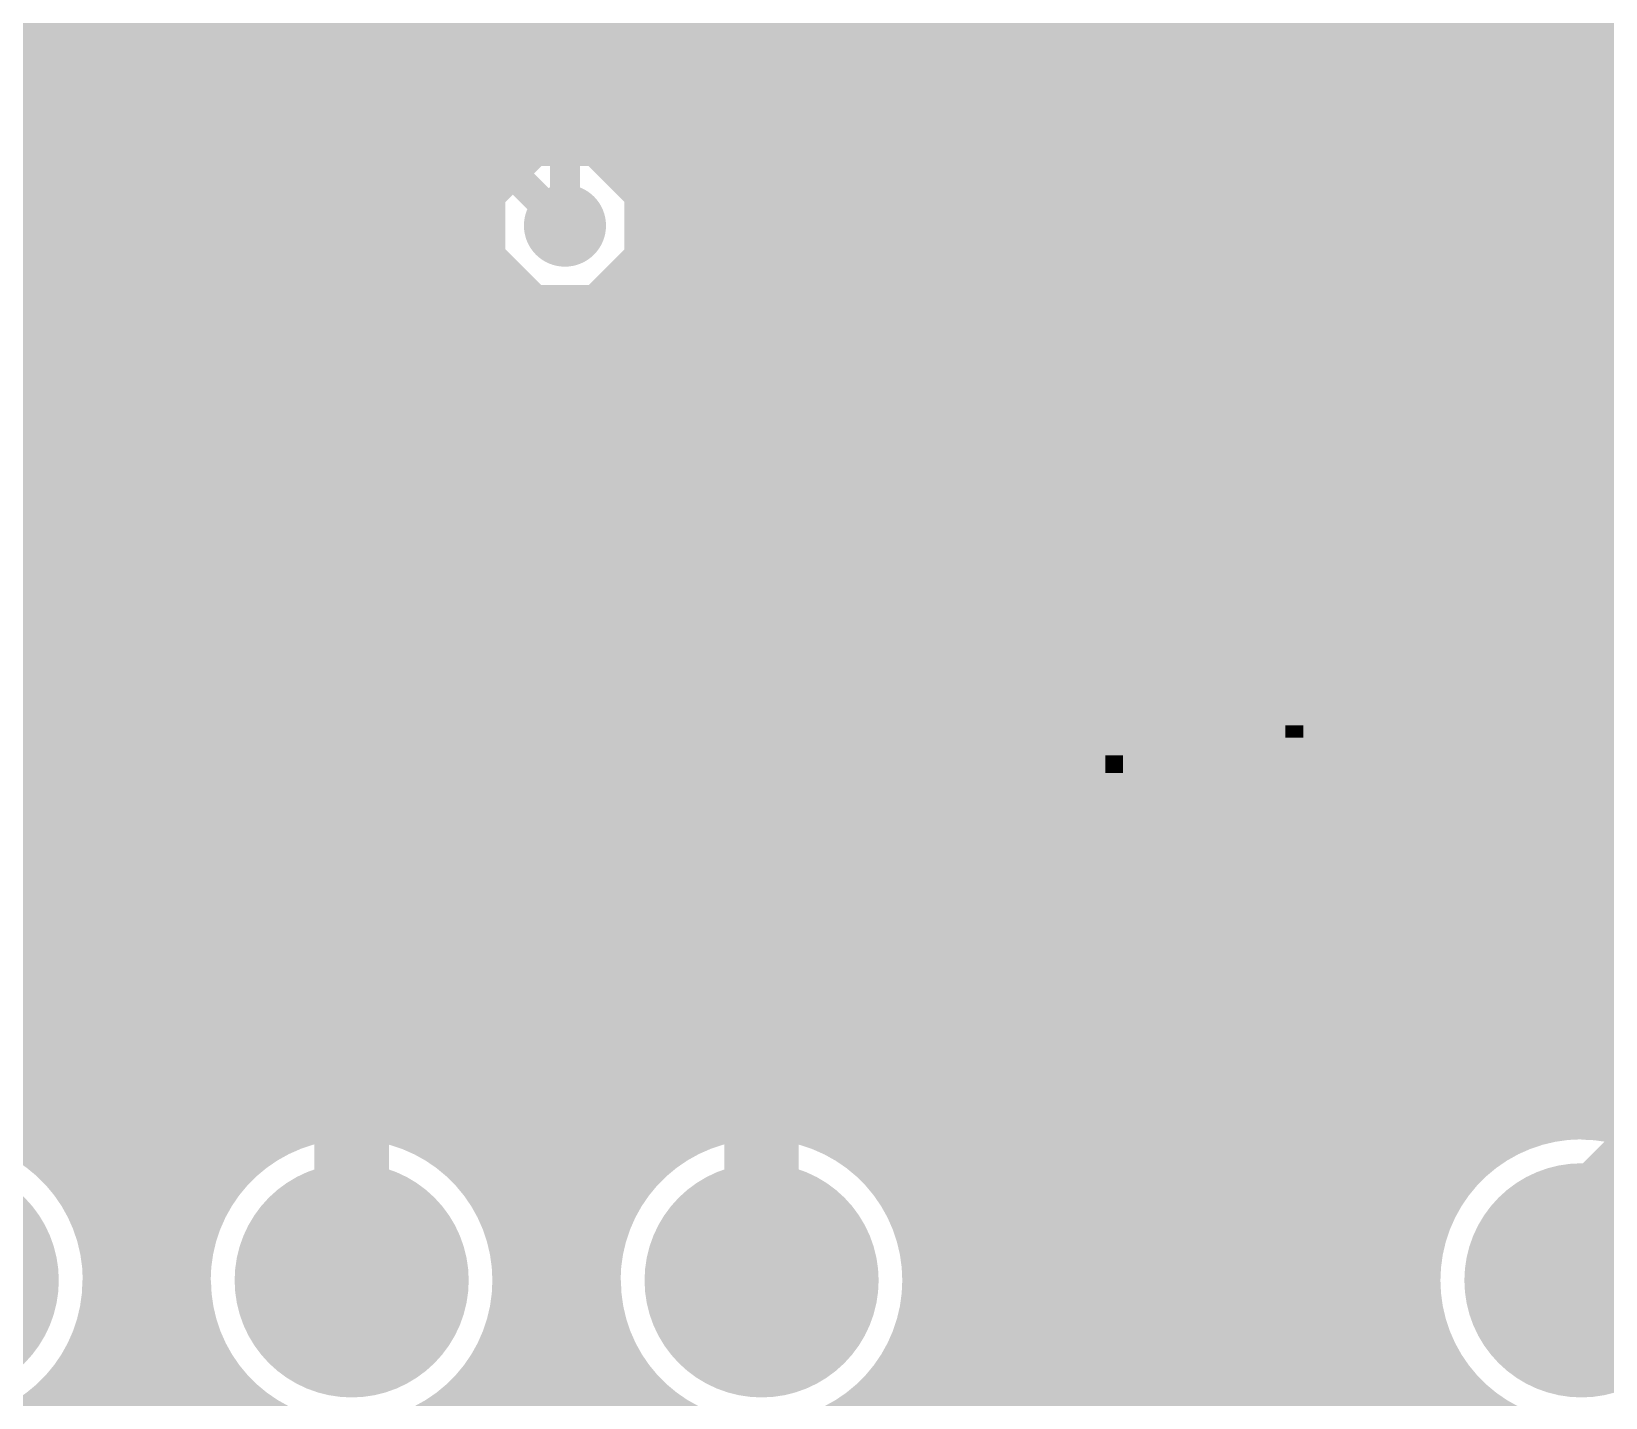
# Model space of a CAD drawing. Extents: x -5 to 208, y -5 to 206.
# Drawn here: x 116.48 to 129.92, y 128.3 to 139.96 of the extents above; entities that cross this region are included whole.
import ezdxf

# ---------------------------------------------------------------- set-up
doc = ezdxf.new("R2010")
doc.units = 0
doc.header["$MEASUREMENT"] = 0
doc.layers.get('0').update_dxf_attribs({"linetype": 'CONTINUOUS'})
for name, color, linetype in [('22-301-0_BOT', 7, 'CONTINUOUS'), ('22-301-0_DRD', 7, 'CONTINUOUS'), ('22-301-0_IN1', 1, 'CONTINUOUS'), ('22-301-0_IN2', 4, 'CONTINUOUS'), ('22-301-0_SMB', 3, 'CONTINUOUS'), ('22-301-0_SMT', 5, 'CONTINUOUS'), ('22-301-0_SST', 10, 'CONTINUOUS'), ('22-301-0_TOP', 14, 'CONTINUOUS'), ('THRUHOLE_TAP', 11, 'CONTINUOUS')]:
    doc.layers.add(name, color=color, linetype=linetype)

# ---------------------------------------------------------------- blocks, each defined once
blk = doc.blocks.new('ROUND_28')
at = {"const_width": 0.99949}
blk.add_lwpolyline([(-0.499744, 0, 1), (0.499744, 0, 1)], format="xyb", close=True, dxfattribs=at)
blk = doc.blocks.new('ROUND_66')
at = {"const_width": 0.35052}
blk.add_lwpolyline([(-0.17526, 0, 1), (0.17526, 0, 1)], format="xyb", close=True, dxfattribs=at)
blk = doc.blocks.new('ROUND_69')
at = {"const_width": 0.35052}
blk.add_lwpolyline([(-0.17526, 0, 1), (0.17526, 0, 1)], format="xyb", close=True, dxfattribs=at)
blk = doc.blocks.new('RECTANGLE_19')
blk.add_solid([(1.3716, 1.0795), (1.3716, -1.0795), (-1.3716, 1.0795), (-1.3716, -1.0795)])
blk = doc.blocks.new('ROUND_74')
at = {"const_width": 0.10033}
blk.add_lwpolyline([(-0.050164, 0, 1), (0.050164, 0, 1)], format="xyb", close=True, dxfattribs=at)
blk = doc.blocks.new('ROUND_80')
at = {"const_width": 0.54991}
blk.add_lwpolyline([(-0.274954, 0, 1), (0.274954, 0, 1)], format="xyb", close=True, dxfattribs=at)

msp = doc.modelspace()

# ---------------------------------------------------------------- linework, layer by layer
at = {"layer": '22-301-0_BOT'}
for points, const_width in [([(121.031, 138.303), (121.031, 157.099), (120.777, 157.353), (120.777, 166.243), (121.666, 167.132), (121.666, 168.529), (120.904, 169.291)], 0.254), ([(117.475, 136.271), (116.967, 135.763), (99.187, 135.763), (98.933, 136.017), (99.06, 136.144), (99.06, 136.271)], 1.27), ([(127.635, 136.271), (117.475, 136.271)], 1.27), ([(132.08, 136.271), (127.635, 136.271)], 1.27)]:
    msp.add_lwpolyline(points, dxfattribs=dict(at, const_width=const_width))
at = {"layer": '22-301-0_DRD', "const_width": 0.254}
for points in [[(120.777, 138.938), (120.396, 138.557)], [(121.285, 138.938), (120.777, 138.938)], [(121.666, 138.557), (121.285, 138.938)], [(120.396, 138.557), (120.396, 138.049)], [(121.666, 138.049), (121.666, 138.557)], [(120.396, 138.049), (120.777, 137.668)], [(121.285, 137.668), (121.666, 138.049)], [(120.777, 137.668), (121.285, 137.668)], [(117.221, 136.906), (116.84, 136.525)], [(117.221, 136.906), (116.84, 136.525)], [(117.729, 136.906), (117.221, 136.906)], [(117.729, 136.906), (117.221, 136.906)], [(118.11, 136.525), (117.729, 136.906)], [(118.11, 136.525), (117.729, 136.906)], [(127.381, 136.906), (127, 136.525)], [(127.381, 136.906), (127, 136.525)], [(127.889, 136.906), (127.381, 136.906)], [(127.889, 136.906), (127.381, 136.906)], [(128.27, 136.525), (127.889, 136.906)], [(128.27, 136.525), (127.889, 136.906)], [(116.84, 136.525), (116.84, 136.017)], [(116.84, 136.525), (116.84, 136.017)], [(118.11, 136.017), (118.11, 136.525)], [(118.11, 136.017), (118.11, 136.525)], [(127, 136.525), (127, 136.017)], [(127, 136.525), (127, 136.017)], [(128.27, 136.017), (128.27, 136.525)], [(128.27, 136.017), (128.27, 136.525)], [(116.84, 136.017), (117.221, 135.636)], [(116.84, 136.017), (117.221, 135.636)], [(117.729, 135.636), (118.11, 136.017)], [(117.729, 135.636), (118.11, 136.017)], [(127, 136.017), (127.381, 135.636)], [(127, 136.017), (127.381, 135.636)], [(127.889, 135.636), (128.27, 136.017)], [(127.889, 135.636), (128.27, 136.017)], [(117.221, 135.636), (117.729, 135.636)], [(117.221, 135.636), (117.729, 135.636)], [(127.381, 135.636), (127.889, 135.636)], [(127.381, 135.636), (127.889, 135.636)], [(118.57482, 129.9337), (118.57482, 128.6637)], [(119.84482, 129.9337), (118.57482, 129.9337)], [(119.84482, 129.9337), (118.57482, 128.6637)], [(119.84482, 128.6637), (118.57482, 129.9337)], [(119.84482, 128.6637), (119.84482, 129.9337)], [(122.07494, 129.9337), (122.07494, 128.6637)], [(123.34494, 129.9337), (122.07494, 129.9337)], [(123.34494, 129.9337), (122.07494, 128.6637)], [(123.34494, 128.6637), (122.07494, 129.9337)], [(123.34494, 128.6637), (123.34494, 129.9337)], [(125.57506, 129.9337), (125.57506, 128.6637)], [(126.84506, 129.9337), (125.57506, 129.9337)], [(126.84506, 129.9337), (125.57506, 128.6637)], [(126.84506, 128.6637), (125.57506, 129.9337)], [(126.84506, 128.6637), (126.84506, 129.9337)], [(129.07518, 129.9337), (129.07518, 128.6637)], [(130.34518, 129.9337), (129.07518, 129.9337)], [(130.34518, 129.9337), (129.07518, 128.6637)], [(130.34518, 128.6637), (129.07518, 129.9337)], [(118.57482, 128.6637), (119.84482, 128.6637)], [(122.07494, 128.6637), (123.34494, 128.6637)], [(125.57506, 128.6637), (126.84506, 128.6637)], [(129.07518, 128.6637), (130.34518, 128.6637)]]:
    msp.add_lwpolyline(points, dxfattribs=at)
at = {"layer": '22-301-0_IN1', "const_width": 0.254}
for points in [[(122.3772, 166.37), (122.3772, 130.58648)], [(122.6058, 166.37), (122.6058, 130.62458)], [(122.8344, 166.37), (122.8344, 130.62204)], [(123.063, 166.37), (123.063, 130.5814)], [(123.2916, 166.37), (123.2916, 130.49504)], [(123.5202, 166.37), (123.5202, 130.3528)], [(123.7488, 166.37), (123.7488, 130.12928)], [(123.9774, 166.37), (123.9774, 129.70002)], [(124.206, 166.37), (124.206, 121.412)], [(124.4346, 166.37), (124.4346, 121.412)], [(124.6632, 166.37), (124.6632, 121.412)], [(124.8918, 166.37), (124.8918, 124.87656)], [(125.1204, 166.37), (125.1204, 125.4633)], [(125.349, 166.37), (125.349, 125.71222)], [(125.5776, 166.37), (125.5776, 125.8697)], [(125.8062, 166.37), (125.8062, 125.96622)], [(126.0348, 166.37), (126.0348, 126.01702)], [(126.2634, 166.37), (126.2634, 126.02718)], [(126.492, 166.37), (126.492, 125.99924)], [(126.7206, 166.37), (126.7206, 125.92812)], [(126.9492, 166.37), (126.9492, 125.80366)], [(127.1778, 166.37), (127.1778, 136.77392)], [(127.4064, 166.37), (127.4064, 136.91108)], [(127.635, 166.37), (127.635, 136.95172)], [(127.8636, 166.37), (127.8636, 136.91108)], [(128.0922, 166.37), (128.0922, 136.77392)], [(128.3208, 166.37), (128.3208, 121.412)], [(128.5494, 166.37), (128.5494, 129.94894)], [(128.778, 166.37), (128.778, 130.24866)], [(129.0066, 166.37), (129.0066, 130.42646)], [(129.2352, 166.37), (129.2352, 130.54076)], [(129.4638, 166.37), (129.4638, 130.60426)], [(129.6924, 166.37), (129.6924, 130.62712)], [(129.921, 166.37), (129.921, 130.61188)], [(122.1486, 159.84474), (122.1486, 130.5052)], [(121.0056, 159.72536), (121.0056, 138.98118)], [(121.92, 159.58312), (121.92, 130.36804)], [(121.2342, 159.53994), (121.2342, 138.9507)], [(121.4628, 159.47136), (121.4628, 138.82878)], [(121.6914, 159.48406), (121.6914, 138.46302)], [(117.8052, 149.20722), (117.8052, 136.86536)], [(118.0338, 149.08276), (118.0338, 136.65708)], [(118.2624, 149.05228), (118.2624, 130.23088)], [(117.5766, 148.66874), (117.5766, 136.94156)], [(116.4336, 148.54936), (116.4336, 130.41376)], [(117.348, 148.40712), (117.348, 136.93902)], [(116.6622, 148.36394), (116.6622, 130.22834)], [(116.8908, 148.29536), (116.8908, 136.61898)], [(117.1194, 148.30806), (117.1194, 136.85012)], [(120.777, 146.99488), (120.777, 138.93292)], [(120.5484, 146.82724), (120.5484, 138.78052)], [(120.3198, 145.28038), (120.3198, 130.03022)], [(120.0912, 145.07464), (120.0912, 130.29438)], [(119.8626, 144.9959), (119.8626, 130.45694)], [(119.634, 144.66316), (119.634, 130.55854)], [(118.491, 144.45488), (118.491, 130.4163)], [(119.4054, 144.3609), (119.4054, 130.61442)], [(118.7196, 144.28724), (118.7196, 130.53568)], [(118.9482, 144.22882), (118.9482, 130.60172)], [(119.1768, 144.24914), (119.1768, 130.62712)], [(202.25512, 139.9286), (80.645, 139.9286)], [(204.47, 139.7), (80.645, 139.7)], [(204.47, 139.4714), (96.29902, 139.4714)], [(204.47, 139.2428), (96.66478, 139.2428)], [(204.47, 139.0142), (96.7867, 139.0142)], [(120.55094, 138.7856), (96.81718, 138.7856)], [(204.47, 138.7856), (121.50852, 138.7856)], [(120.40108, 138.557), (96.76892, 138.557)], [(164.44722, 138.557), (121.66092, 138.557)], [(120.35028, 138.3284), (111.41964, 138.3284)], [(164.21608, 138.3284), (121.70918, 138.3284)], [(120.38076, 138.0998), (111.60506, 138.0998)], [(164.12718, 138.0998), (121.6787, 138.0998)], [(121.6914, 138.14044), (121.6914, 130.15214)], [(120.50522, 137.8712), (111.67364, 137.8712)], [(120.5484, 137.82294), (120.5484, 121.412)], [(121.4628, 137.77722), (121.4628, 129.75844)], [(164.1221, 137.8712), (121.55678, 137.8712)], [(120.86844, 137.6426), (111.66094, 137.6426)], [(120.777, 137.67308), (120.777, 121.412)], [(164.20084, 137.6426), (121.19102, 137.6426)], [(121.2342, 137.65276), (121.2342, 121.412)], [(121.0056, 137.62228), (121.0056, 121.412)], [(164.40658, 137.414), (111.56188, 137.414)], [(180.4289, 137.1854), (111.29772, 137.1854)], [(180.31714, 136.9568), (109.26064, 136.9568)], [(116.97208, 136.7282), (109.19206, 136.7282)], [(127.13208, 136.7282), (117.97792, 136.7282)], [(131.57708, 136.7282), (128.13792, 136.7282)], [(116.83492, 136.4996), (109.00664, 136.4996)], [(126.99492, 136.4996), (118.11508, 136.4996)], [(131.43992, 136.4996), (128.27508, 136.4996)], [(116.79428, 136.271), (99.74072, 136.271)], [(126.95428, 136.271), (118.15572, 136.271)], [(131.39928, 136.271), (128.31572, 136.271)], [(116.83492, 136.0424), (99.70008, 136.0424)], [(126.99492, 136.0424), (118.11508, 136.0424)], [(131.43992, 136.0424), (128.27508, 136.0424)], [(116.8908, 135.92302), (116.8908, 129.91084)], [(116.97208, 135.8138), (99.56292, 135.8138)], [(127.13208, 135.8138), (117.97792, 135.8138)], [(118.0338, 135.88238), (118.0338, 129.91846)], [(127.1778, 135.76808), (127.1778, 125.61062)], [(128.0922, 135.76808), (128.0922, 121.412)], [(131.57708, 135.8138), (128.13792, 135.8138)], [(117.1194, 135.69188), (117.1194, 121.412)], [(117.8052, 135.67664), (117.8052, 121.412)], [(127.4064, 135.63092), (127.4064, 125.27788)], [(127.8636, 135.63092), (127.8636, 121.412)], [(204.47, 135.5852), (90.67292, 135.5852)], [(117.348, 135.60298), (117.348, 121.412)], [(117.5766, 135.5979), (117.5766, 121.412)], [(127.635, 135.59028), (127.635, 121.412)], [(204.47, 135.3566), (90.81008, 135.3566)], [(204.47, 135.128), (90.85072, 135.128)], [(204.47, 134.8994), (90.81008, 134.8994)], [(204.47, 134.6708), (90.67292, 134.6708)], [(204.47, 134.4422), (80.645, 134.4422)], [(204.47, 134.2136), (80.645, 134.2136)], [(204.47, 133.985), (80.645, 133.985)], [(204.47, 133.7564), (80.645, 133.7564)], [(204.47, 133.5278), (80.645, 133.5278)], [(204.47, 133.2992), (80.645, 133.2992)], [(204.47, 133.0706), (80.645, 133.0706)], [(204.47, 132.842), (80.645, 132.842)], [(204.47, 132.6134), (80.645, 132.6134)], [(204.47, 132.3848), (80.645, 132.3848)], [(204.47, 132.1562), (80.645, 132.1562)], [(204.47, 131.9276), (80.645, 131.9276)], [(204.47, 131.699), (80.645, 131.699)], [(204.47, 131.4704), (80.645, 131.4704)], [(204.47, 131.2418), (80.645, 131.2418)], [(204.47, 131.0132), (80.645, 131.0132)], [(204.47, 130.7846), (80.645, 130.7846)], [(118.77548, 130.556), (116.14404, 130.556)], [(122.2756, 130.556), (119.64416, 130.556)], [(129.27584, 130.556), (123.14428, 130.556)], [(118.36654, 130.3274), (116.55298, 130.3274)], [(121.86666, 130.3274), (120.0531, 130.3274)], [(128.8669, 130.3274), (123.55322, 130.3274)], [(118.1481, 130.0988), (116.77142, 130.0988)], [(121.64822, 130.0988), (120.27154, 130.0988)], [(128.64592, 130.0988), (123.77166, 130.0988)], [(118.0084, 129.8702), (116.91112, 129.8702)], [(121.50852, 129.8702), (120.4087, 129.8702)], [(128.50876, 129.8702), (123.90882, 129.8702)], [(117.92458, 129.6416), (116.99494, 129.6416)], [(121.4247, 129.6416), (120.49506, 129.6416)], [(128.42494, 129.6416), (123.99518, 129.6416)], [(117.88394, 129.413), (117.03558, 129.413)], [(121.38406, 129.413), (120.53316, 129.413)], [(128.3843, 129.413), (124.03328, 129.413)], [(117.88394, 129.1844), (117.03558, 129.1844)], [(121.38406, 129.1844), (120.53316, 129.1844)], [(128.3843, 129.1844), (124.03328, 129.1844)], [(117.92458, 128.9558), (116.99494, 128.9558)], [(121.4247, 128.9558), (120.49252, 128.9558)], [(128.42494, 128.9558), (123.99264, 128.9558)], [(121.4628, 128.83896), (121.4628, 125.16104)], [(123.9774, 128.89738), (123.9774, 125.10008)], [(116.8908, 128.68656), (116.8908, 125.3109)], [(118.0084, 128.7272), (116.91112, 128.7272)], [(118.0338, 128.67894), (118.0338, 125.31852)], [(121.50852, 128.7272), (120.4087, 128.7272)], [(128.50876, 128.7272), (123.90882, 128.7272)], [(128.5494, 128.651), (128.5494, 125.349)], [(118.1481, 128.4986), (116.77142, 128.4986)], [(121.64822, 128.4986), (120.269, 128.4986)], [(120.3198, 128.56718), (120.3198, 125.43028)], [(128.64846, 128.4986), (123.76912, 128.4986)], [(116.6622, 128.3716), (116.6622, 125.6284)], [(118.2624, 128.36652), (118.2624, 125.63348)], [(121.6914, 128.44526), (121.6914, 125.55474)], [(123.7488, 128.47066), (123.7488, 125.52934)], [(118.36908, 128.27), (116.55044, 128.27)], [(121.8692, 128.27), (120.05056, 128.27)], [(120.0912, 128.30302), (120.0912, 125.69444)], [(121.92, 128.22936), (121.92, 125.7681)], [(123.5202, 128.2446), (123.5202, 125.75286)], [(128.8669, 128.27), (123.55068, 128.27)], [(128.778, 128.35128), (128.778, 125.64872)], [(116.4336, 128.18364), (116.4336, 125.81636)], [(118.491, 128.1811), (118.491, 125.8189)]]:
    msp.add_lwpolyline(points, dxfattribs=at)
for points in [[(121.031, 138.98372, 0.4142136), (120.35028, 138.303)], [(121.71172, 138.303, 0.4142136), (121.031, 138.98372)], [(120.35028, 138.303, 0.4142136), (121.031, 137.62228)], [(121.031, 137.62228, 0.4142136), (121.71172, 138.303)], [(117.475, 136.95172, 0.4142136), (116.79428, 136.271)], [(117.475, 136.95172, 0.4142136), (116.79428, 136.271)], [(118.15572, 136.271, 0.4142136), (117.475, 136.95172)], [(118.15572, 136.271, 0.4142136), (117.475, 136.95172)], [(127.635, 136.95172, 0.4142136), (126.95428, 136.271)], [(127.635, 136.95172, 0.4142136), (126.95428, 136.271)], [(128.31572, 136.271, 0.4142136), (127.635, 136.95172)], [(128.31572, 136.271, 0.4142136), (127.635, 136.95172)], [(116.79428, 136.271, 0.4142136), (117.475, 135.59028)], [(116.79428, 136.271, 0.4142136), (117.475, 135.59028)], [(117.475, 135.59028, 0.4142136), (118.15572, 136.271)], [(117.475, 135.59028, 0.4142136), (118.15572, 136.271)], [(126.95428, 136.271, 0.4142136), (127.635, 135.59028)], [(126.95428, 136.271, 0.4142136), (127.635, 135.59028)], [(127.635, 135.59028, 0.4142136), (128.31572, 136.271)], [(127.635, 135.59028, 0.4142136), (128.31572, 136.271)], [(117.04066, 129.2987, 0.4142136), (115.7097, 130.62966)], [(119.20982, 130.62966, 0.4142136), (117.87886, 129.2987)], [(120.53824, 129.2987, 0.4142136), (119.20982, 130.62712)], [(122.70994, 130.62966, 0.4142136), (121.37898, 129.2987)], [(124.03836, 129.2987, 0.4142136), (122.70994, 130.62712)], [(129.71018, 130.62966, 0.4142136), (128.37922, 129.2987)], [(131.0386, 129.2987, 0.4142136), (129.71018, 130.62712)], [(115.7097, 127.97028, 0.4142136), (117.03812, 129.2987)], [(117.8814, 129.2987, 0.4142136), (119.20982, 127.97028)], [(119.20982, 127.97028, 0.4142136), (120.53824, 129.2987)], [(121.38152, 129.2987, 0.4142136), (122.70994, 127.97028)], [(122.70994, 127.97028, 0.4142136), (124.03836, 129.2987)], [(128.37922, 129.2987, 0.4142136), (129.71018, 127.96774)], [(129.71018, 127.97028, 0.4142136), (131.0386, 129.2987)]]:
    msp.add_lwpolyline(points, format="xyb", dxfattribs=at)
at = {"layer": '22-301-0_IN2', "const_width": 0.254}
for points in [[(122.3772, 164.2618), (122.3772, 130.58648)], [(122.6058, 164.2618), (122.6058, 130.62458)], [(122.8344, 164.2618), (122.8344, 130.62204)], [(123.063, 164.2618), (123.063, 130.5814)], [(123.2916, 164.2618), (123.2916, 130.49504)], [(123.5202, 164.2618), (123.5202, 130.3528)], [(123.7488, 164.2618), (123.7488, 130.12928)], [(123.9774, 164.2618), (123.9774, 129.70002)], [(124.206, 164.2618), (124.206, 121.539)], [(124.4346, 164.2618), (124.4346, 121.539)], [(124.6632, 164.2618), (124.6632, 121.539)], [(124.8918, 164.2618), (124.8918, 124.87656)], [(125.1204, 164.2618), (125.1204, 125.4633)], [(125.349, 164.2618), (125.349, 125.71222)], [(125.5776, 164.2618), (125.5776, 125.8697)], [(125.8062, 164.2618), (125.8062, 125.96622)], [(126.0348, 164.2618), (126.0348, 126.01702)], [(126.2634, 164.2618), (126.2634, 126.02718)], [(126.492, 164.2618), (126.492, 125.99924)], [(126.7206, 164.2618), (126.7206, 125.92812)], [(126.9492, 164.2618), (126.9492, 125.80366)], [(127.1778, 164.2618), (127.1778, 136.77392)], [(127.4064, 164.2618), (127.4064, 136.91108)], [(127.635, 164.2618), (127.635, 136.95172)], [(127.8636, 164.2618), (127.8636, 136.91108)], [(128.0922, 164.2618), (128.0922, 136.77392)], [(128.3208, 164.2618), (128.3208, 121.539)], [(128.5494, 164.2618), (128.5494, 129.94894)], [(128.778, 164.2618), (128.778, 130.24866)], [(129.0066, 164.2618), (129.0066, 130.42646)], [(129.2352, 164.2618), (129.2352, 130.54076)], [(129.4638, 164.2618), (129.4638, 130.60426)], [(129.6924, 164.2618), (129.6924, 130.62712)], [(129.921, 164.2618), (129.921, 130.61188)], [(122.1486, 159.84474), (122.1486, 130.5052)], [(121.92, 159.58312), (121.92, 130.36804)], [(121.4628, 159.4231), (121.4628, 138.82878)], [(121.6914, 159.48406), (121.6914, 138.46302)], [(121.0056, 159.1818), (121.0056, 138.98118)], [(121.2342, 159.23006), (121.2342, 138.9507)], [(120.777, 146.99488), (120.777, 139.20216)], [(120.5484, 146.82724), (120.5484, 139.43076)], [(120.3198, 145.28038), (120.3198, 139.65936)], [(120.0912, 145.07464), (120.0912, 139.88796)], [(119.83466, 140.14704), (120.99798, 138.98118)], [(204.47, 139.9794), (119.99976, 139.9794)], [(66.421, 136.398), (69.596, 139.573), (71.12, 139.573), (71.374, 139.827), (72.39, 139.827), (72.644, 139.573), (93.218, 139.573), (93.472, 139.827), (119.507, 139.827), (121.031, 138.303)], [(204.47, 139.7508), (120.22836, 139.7508)], [(204.47, 139.5222), (120.45696, 139.5222)], [(119.3165, 139.3698), (96.52508, 139.3698)], [(119.3927, 139.2936), (96.61652, 139.2936)], [(116.4336, 139.3698), (116.4336, 130.41376)], [(116.6622, 139.3698), (116.6622, 130.22834)], [(116.8908, 139.3698), (116.8908, 136.61898)], [(117.1194, 139.3698), (117.1194, 136.85012)], [(117.348, 139.3698), (117.348, 136.93902)], [(117.5766, 139.3698), (117.5766, 136.94156)], [(117.8052, 139.3698), (117.8052, 136.86536)], [(118.0338, 139.3698), (118.0338, 136.65708)], [(118.2624, 139.3698), (118.2624, 130.23088)], [(118.491, 139.3698), (118.491, 130.4163)], [(118.7196, 139.3698), (118.7196, 130.53568)], [(118.9482, 139.3698), (118.9482, 130.60172)], [(119.1768, 139.3698), (119.1768, 130.62712)], [(119.3165, 139.3698), (120.35028, 138.33602)], [(119.4054, 139.2809), (119.4054, 130.61442)], [(204.47, 139.2936), (120.68556, 139.2936)], [(119.6213, 139.065), (96.76892, 139.065)], [(119.634, 139.0523), (119.634, 130.55854)], [(204.47, 139.065), (120.91416, 139.065)], [(121.031, 138.98372), (120.99789, 138.98291)], [(119.8499, 138.8364), (96.81718, 138.8364)], [(119.8626, 138.8237), (119.8626, 130.45694)], [(204.47, 138.8364), (121.45264, 138.8364)], [(120.0785, 138.6078), (96.7867, 138.6078)], [(120.0912, 138.5951), (120.0912, 130.29438)], [(164.55136, 138.6078), (121.63806, 138.6078)], [(120.3071, 138.3792), (111.34598, 138.3792)], [(120.3198, 138.3665), (120.3198, 130.03022)], [(120.35028, 138.33602), (120.34948, 138.303)], [(164.2491, 138.3792), (121.70664, 138.3792)], [(120.36806, 138.1506), (111.57712, 138.1506)], [(121.6914, 138.14044), (121.6914, 130.15214)], [(164.13734, 138.1506), (121.69394, 138.1506)], [(120.46712, 137.922), (111.66602, 137.922)], [(164.11702, 137.922), (121.59488, 137.922)], [(120.5484, 137.82294), (120.5484, 121.539)], [(121.4628, 137.77722), (121.4628, 129.75844)], [(120.72874, 137.6934), (111.66856, 137.6934)], [(120.777, 137.67308), (120.777, 121.539)], [(121.2342, 137.65276), (121.2342, 121.539)], [(164.17544, 137.6934), (121.33072, 137.6934)], [(121.0056, 137.62228), (121.0056, 121.539)], [(164.34308, 137.4648), (111.59236, 137.4648)], [(180.47208, 137.2362), (111.38408, 137.2362)], [(180.33492, 137.0076), (109.26318, 137.0076)], [(117.02288, 136.779), (109.21492, 136.779)], [(127.18288, 136.779), (117.92712, 136.779)], [(131.62788, 136.779), (128.08712, 136.779)], [(116.85524, 136.5504), (109.06252, 136.5504)], [(127.01524, 136.5504), (118.09476, 136.5504)], [(131.46024, 136.5504), (128.25476, 136.5504)], [(116.79682, 136.3218), (99.73818, 136.3218)], [(126.95682, 136.3218), (118.15318, 136.3218)], [(131.40182, 136.3218), (128.31318, 136.3218)], [(116.81714, 136.0932), (99.71532, 136.0932)], [(126.97714, 136.0932), (118.13032, 136.0932)], [(131.42214, 136.0932), (128.29032, 136.0932)], [(116.8908, 135.92302), (116.8908, 129.91084)], [(116.9289, 135.8646), (99.60356, 135.8646)], [(127.0889, 135.8646), (118.01856, 135.8646)], [(118.0338, 135.88238), (118.0338, 129.91846)], [(127.1778, 135.76808), (127.1778, 125.61062)], [(128.0922, 135.76808), (128.0922, 121.539)], [(131.5339, 135.8646), (128.17856, 135.8646)], [(117.23116, 135.636), (99.3013, 135.636)], [(117.1194, 135.69188), (117.1194, 121.539)], [(127.39116, 135.636), (117.7163, 135.636)], [(117.8052, 135.67664), (117.8052, 121.539)], [(127.4064, 135.63092), (127.4064, 125.27788)], [(127.8636, 135.63092), (127.8636, 121.539)], [(131.83616, 135.636), (127.8763, 135.636)], [(117.348, 135.60298), (117.348, 121.539)], [(117.5766, 135.5979), (117.5766, 121.539)], [(127.635, 135.59028), (127.635, 121.539)], [(204.47, 135.4074), (90.78976, 135.4074)], [(204.47, 135.1788), (90.84818, 135.1788)], [(204.47, 134.9502), (90.82532, 134.9502)], [(204.47, 134.7216), (90.71356, 134.7216)], [(204.47, 134.493), (90.4113, 134.493)], [(204.47, 134.2644), (80.8482, 134.2644)], [(204.47, 134.0358), (80.8482, 134.0358)], [(204.47, 133.8072), (80.8482, 133.8072)], [(204.47, 133.5786), (80.8482, 133.5786)], [(204.47, 133.35), (80.8482, 133.35)], [(204.47, 133.1214), (80.8482, 133.1214)], [(204.47, 132.8928), (80.8482, 132.8928)], [(204.47, 132.6642), (80.8482, 132.6642)], [(204.47, 132.4356), (80.8482, 132.4356)], [(204.47, 132.207), (80.8482, 132.207)], [(204.47, 131.9784), (80.8482, 131.9784)], [(204.47, 131.7498), (80.8482, 131.7498)], [(204.47, 131.5212), (80.8482, 131.5212)], [(204.47, 131.2926), (80.8482, 131.2926)], [(204.47, 131.064), (80.8482, 131.064)], [(204.47, 130.8354), (80.8482, 130.8354)], [(118.96852, 130.6068), (115.951, 130.6068)], [(122.46864, 130.6068), (119.45112, 130.6068)], [(129.46888, 130.6068), (122.95124, 130.6068)], [(132.969, 130.6068), (129.94894, 130.6068)], [(118.43258, 130.3782), (116.48694, 130.3782)], [(121.9327, 130.3782), (119.98706, 130.3782)], [(128.93294, 130.3782), (123.48718, 130.3782)], [(118.1862, 130.1496), (116.73332, 130.1496)], [(121.68632, 130.1496), (120.2309, 130.1496)], [(128.68656, 130.1496), (123.73102, 130.1496)], [(118.0338, 129.921), (116.88572, 129.921)], [(121.53392, 129.921), (120.3833, 129.921)], [(128.53416, 129.921), (123.88342, 129.921)], [(117.93982, 129.6924), (116.9797, 129.6924)], [(121.43994, 129.6924), (120.47982, 129.6924)], [(128.44018, 129.6924), (123.97994, 129.6924)], [(117.89156, 129.4638), (117.02796, 129.4638)], [(121.39168, 129.4638), (120.52808, 129.4638)], [(128.38938, 129.4638), (124.0282, 129.4638)], [(117.8814, 129.2352), (117.03812, 129.2352)], [(121.38152, 129.2352), (120.53824, 129.2352)], [(128.38176, 129.2352), (124.03836, 129.2352)], [(117.91188, 129.0066), (117.00764, 129.0066)], [(121.412, 129.0066), (120.50522, 129.0066)], [(128.41224, 129.0066), (124.00534, 129.0066)], [(117.98554, 128.778), (116.93398, 128.778)], [(121.48566, 128.778), (120.43156, 128.778)], [(121.4628, 128.83896), (121.4628, 125.16104)], [(128.4859, 128.778), (123.93168, 128.778)], [(123.9774, 128.89738), (123.9774, 125.10008)], [(116.8908, 128.68656), (116.8908, 125.3109)], [(118.0338, 128.67894), (118.0338, 125.31852)], [(128.5494, 128.651), (128.5494, 125.349)], [(118.11254, 128.5494), (116.80698, 128.5494)], [(121.61266, 128.5494), (120.3071, 128.5494)], [(120.3198, 128.56718), (120.3198, 125.43028)], [(128.61036, 128.5494), (123.80722, 128.5494)], [(116.6622, 128.3716), (116.6622, 125.6284)], [(118.2624, 128.36652), (118.2624, 125.63348)], [(121.6914, 128.44526), (121.6914, 125.55474)], [(123.7488, 128.47066), (123.7488, 125.52934)], [(118.31066, 128.3208), (116.60886, 128.3208)], [(120.0912, 128.30302), (120.0912, 125.69444)], [(121.81078, 128.3208), (120.10898, 128.3208)], [(121.92, 128.22936), (121.92, 125.7681)], [(123.5202, 128.2446), (123.5202, 125.75286)], [(128.80848, 128.3208), (123.6091, 128.3208)], [(128.778, 128.35128), (128.778, 125.64872)], [(116.4336, 128.18364), (116.4336, 125.81636)], [(118.491, 128.1811), (118.491, 125.8189)]]:
    msp.add_lwpolyline(points, dxfattribs=at)
for points in [[(121.71172, 138.303, 0.4142136), (121.031, 138.98372)], [(120.35028, 138.303, 0.4142136), (121.031, 137.62228)], [(121.031, 137.62228, 0.4142136), (121.71172, 138.303)], [(117.475, 136.95172, 0.4142136), (116.79428, 136.271)], [(117.475, 136.95172, 0.4142136), (116.79428, 136.271)], [(118.15572, 136.271, 0.4142136), (117.475, 136.95172)], [(118.15572, 136.271, 0.4142136), (117.475, 136.95172)], [(127.635, 136.95172, 0.4142136), (126.95428, 136.271)], [(127.635, 136.95172, 0.4142136), (126.95428, 136.271)], [(128.31572, 136.271, 0.4142136), (127.635, 136.95172)], [(128.31572, 136.271, 0.4142136), (127.635, 136.95172)], [(116.79428, 136.271, 0.4142136), (117.475, 135.59028)], [(116.79428, 136.271, 0.4142136), (117.475, 135.59028)], [(117.475, 135.59028, 0.4142136), (118.15572, 136.271)], [(117.475, 135.59028, 0.4142136), (118.15572, 136.271)], [(126.95428, 136.271, 0.4142136), (127.635, 135.59028)], [(126.95428, 136.271, 0.4142136), (127.635, 135.59028)], [(127.635, 135.59028, 0.4142136), (128.31572, 136.271)], [(127.635, 135.59028, 0.4142136), (128.31572, 136.271)], [(117.04066, 129.2987, 0.4142136), (115.7097, 130.62966)], [(119.20982, 130.62966, 0.4142136), (117.87886, 129.2987)], [(120.53824, 129.2987, 0.4142136), (119.20982, 130.62712)], [(122.70994, 130.62966, 0.4142136), (121.37898, 129.2987)], [(124.03836, 129.2987, 0.4142136), (122.70994, 130.62712)], [(129.71018, 130.62966, 0.4142136), (128.37922, 129.2987)], [(131.0386, 129.2987, 0.4142136), (129.71018, 130.62712)], [(115.7097, 127.97028, 0.4142136), (117.03812, 129.2987)], [(117.8814, 129.2987, 0.4142136), (119.20982, 127.97028)], [(119.20982, 127.97028, 0.4142136), (120.53824, 129.2987)], [(121.38152, 129.2987, 0.4142136), (122.70994, 127.97028)], [(122.70994, 127.97028, 0.4142136), (124.03836, 129.2987)], [(128.37922, 129.2987, 0.4142136), (129.71018, 127.96774)], [(129.71018, 127.97028, 0.4142136), (131.0386, 129.2987)]]:
    msp.add_lwpolyline(points, format="xyb", dxfattribs=at)
at = {"layer": '22-301-0_SST', "const_width": 0.1524}
for points in [[(115.47856, 143.16456), (115.47602, 138.811), (115.47602, 137.1727), (119.47398, 137.1727), (119.4816, 144.2974), (119.0244, 144.7546), (115.824, 144.7546), (115.4684, 144.3228), (115.47856, 143.16456)], [(125.63856, 143.16456), (125.63602, 138.811), (125.63602, 137.1727), (129.63398, 137.1727), (129.6416, 144.2974), (129.1844, 144.7546), (125.984, 144.7546), (125.6284, 144.3228), (125.63856, 143.16456)], [(125.09246, 139.58062), (124.75464, 139.58062), (124.07646, 139.81684), (124.75464, 140.0556), (125.09246, 140.0556)], [(124.92228, 138.74242), (125.09246, 138.80084), (125.09246, 139.15644), (124.92228, 139.2174), (124.75464, 139.2174), (124.58446, 139.15644), (124.58446, 138.80084), (124.41428, 138.74242), (124.24664, 138.74242), (124.07646, 138.80084), (124.07646, 139.15644), (124.24664, 139.2174)], [(124.41428, 137.90422), (124.41428, 138.3792), (125.09246, 138.14044), (125.09246, 138.0236), (124.07646, 138.0236)], [(124.58446, 137.48004), (124.58446, 137.12444), (124.41428, 137.06602), (124.24664, 137.06602), (124.07646, 137.12444), (124.07646, 137.48004), (124.24664, 137.541), (124.41428, 137.541), (125.09246, 137.30224)], [(117.72646, 136.35482), (117.72646, 136.8298)], [(116.71046, 136.59104), (117.72646, 136.59104)], [(117.72646, 135.51662), (117.38864, 135.51662), (116.71046, 135.75284), (117.38864, 135.9916), (117.72646, 135.9916)], [(117.55628, 134.67842), (117.72646, 134.73684), (117.72646, 135.09244), (117.55628, 135.1534), (117.38864, 135.1534), (117.21846, 135.09244), (117.21846, 134.73684), (117.04828, 134.67842), (116.88064, 134.67842), (116.71046, 134.73684), (116.71046, 135.09244), (116.88064, 135.1534)], [(127.60452, 134.9883), (121.31548, 134.9883)], [(121.33834, 134.9883), (127.62738, 134.9883)], [(116.88064, 134.3152), (116.71046, 134.19582), (116.71046, 133.9596), (116.88064, 133.84022), (117.04828, 133.84022), (117.38864, 134.07644), (117.72646, 133.84022), (117.72646, 134.3152)], [(124.62002, 130.88874), (124.29998, 130.88874), (121.66092, 130.88874), (121.51106, 130.88874), (121.51106, 131.8006), (121.51106, 131.93014), (121.51106, 132.21716), (121.51106, 133.88594), (121.51614, 133.92912), (120.5611, 133.92912), (120.5611, 134.23646)], [(120.58396, 131.93014), (120.58396, 132.21716), (120.58396, 133.92912), (120.58396, 134.23646)], [(128.3589, 131.93014), (128.3589, 132.21716), (128.3589, 133.92912), (128.3589, 134.23646)], [(120.5611, 131.93014), (120.5611, 132.21716), (120.5611, 133.92912)], [(121.66092, 134.0358), (121.51614, 133.92912)], [(127.40894, 130.88874), (127.8001, 130.88874), (127.8001, 127.70866), (124.62002, 127.70866), (124.62002, 130.88874), (127.25908, 130.88874), (127.40894, 130.88874), (127.40894, 131.8006), (127.40894, 131.93014), (127.40894, 132.21716), (127.40894, 133.88594), (127.40386, 133.92912), (127.25908, 134.0358), (121.66092, 134.0358), (121.66092, 133.93166)], [(123.20016, 133.6294), (123.20016, 133.7818), (123.20016, 133.93166), (123.20016, 134.01548), (125.71984, 134.01548), (125.71984, 133.93166), (125.71984, 133.7818)], [(127.25908, 134.0358), (127.25908, 133.93166)], [(128.3589, 133.92912), (127.40386, 133.92912)], [(125.71984, 133.7818), (125.71984, 133.6294)], [(117.21846, 133.06044), (117.21846, 133.41604), (117.38864, 133.477), (117.55628, 133.477), (117.72646, 133.41604), (117.72646, 133.06044), (117.55628, 133.00202), (117.38864, 133.00202), (116.71046, 133.23824)], [(125.56998, 133.47954), (123.35002, 133.47954)], [(121.51106, 131.93014), (120.5611, 131.93014), (120.5611, 131.8006), (120.5611, 131.72948), (112.70996, 131.72948), (111.7092, 131.72948), (110.109, 131.72948)], [(138.80846, 131.72948), (128.3589, 131.72948), (128.3589, 131.8006), (128.3589, 131.93014), (127.40894, 131.93014)], [(114.11966, 130.88874), (114.11966, 127.70866), (117.29974, 127.70866), (117.29974, 130.88874), (114.11966, 130.88874)], [(117.61978, 130.88874), (117.61978, 127.70866), (120.79986, 127.70866), (120.79986, 130.88874), (117.61978, 130.88874)], [(121.51106, 130.88874), (121.1199, 130.88874), (121.1199, 127.70866), (124.29998, 127.70866), (124.29998, 130.88874)], [(128.12014, 130.88874), (128.12014, 127.70866), (131.30022, 127.70866), (131.30022, 130.88874), (128.12014, 130.88874)], [(119.32666, 129.41808), (119.09298, 129.41808), (118.89232, 129.6162), (118.89232, 128.9812), (119.52732, 128.9812), (119.32666, 129.18186), (119.32666, 129.41808), (119.52732, 129.6162), (119.52732, 128.9812)], [(122.82678, 129.41808), (122.5931, 129.41808), (122.39244, 129.6162), (122.39244, 128.9812), (123.02744, 128.9812), (122.82678, 129.18186), (122.82678, 129.41808), (123.02744, 129.6162), (123.02744, 128.9812)], [(126.3269, 129.41808), (126.09068, 129.41808), (125.89256, 129.6162), (125.89256, 128.9812), (126.52756, 128.9812), (126.3269, 129.18186), (126.3269, 129.41808), (126.52756, 129.6162), (126.52756, 128.9812)], [(119.52732, 129.6162), (118.89232, 129.6162)], [(123.02744, 129.6162), (122.39244, 129.6162)], [(126.52756, 129.6162), (125.89256, 129.6162)], [(129.82702, 129.18186), (130.02768, 128.9812), (129.39268, 128.9812), (129.5908, 129.18186), (129.82702, 129.18186), (129.82702, 129.41808), (130.02768, 129.6162), (129.39268, 129.6162), (129.5908, 129.41808), (129.82702, 129.41808)], [(129.39268, 129.6162), (129.39268, 128.9812)], [(119.32666, 129.18186), (119.09298, 129.18186), (119.09298, 129.41808)], [(122.82678, 129.18186), (122.5931, 129.18186), (122.5931, 129.41808)], [(126.3269, 129.18186), (126.09068, 129.18186), (126.09068, 129.41808)], [(129.5908, 129.18186), (129.5908, 129.41808)], [(118.89232, 128.9812), (119.09298, 129.18186)], [(122.39244, 128.9812), (122.5931, 129.18186)], [(125.89256, 128.9812), (126.09068, 129.18186)]]:
    msp.add_lwpolyline(points, dxfattribs=at)
for points in [[(121.33834, 134.9883, 0.4142136), (120.5865, 134.23646)], [(128.3589, 134.23646, 0.4142136), (127.60452, 134.99084)], [(121.66092, 133.93166, 0.4142136), (121.51106, 133.7818)], [(127.40894, 133.7818, 0.4142136), (127.25908, 133.93166)], [(123.20016, 133.6294, 0.4142136), (123.35002, 133.47954)], [(125.56998, 133.47954, 0.4142136), (125.71984, 133.6294)]]:
    msp.add_lwpolyline(points, format="xyb", dxfattribs=at)
at = {"layer": '22-301-0_TOP'}
for points, const_width in [([(127.635, 143.1798), (127.4318, 143.383), (124.587, 143.383), (124.46, 143.256), (124.46, 126.44882), (122.70994, 124.7013)], 0.635), ([(122.70994, 129.2987), (122.70994, 138.02106), (117.5512, 143.1798), (117.475, 143.1798)], 0.635), ([(132.08, 143.1798), (132.0038, 143.1798), (129.794, 140.97), (129.794, 133.604), (128.016, 131.826), (128.016, 126.50724), (126.21006, 124.7013)], 0.635), ([(129.71018, 129.2987), (129.9337, 129.2987), (129.667, 129.56794), (129.667, 129.794), (134.366, 134.493), (134.366, 141.224), (136.3218, 143.1798), (136.525, 143.1798)], 0.635), ([(104.4702, 139.065), (104.4702, 136.1948), (105.537, 135.128), (113.411, 135.128), (117.475, 131.064), (117.475, 126.43612), (119.20982, 124.7013)], 0.635), ([(108.8898, 139.065), (108.8898, 138.1252), (110.744, 136.271), (115.189, 136.271), (119.20982, 132.25018), (119.20982, 129.2987)], 0.635), ([(117.475, 138.7602), (113.03, 138.7602)], 1.27), ([(117.475, 138.7602), (117.475, 136.271)], 1.27), ([(117.475, 136.271), (117.475, 138.7602)], 1.27), ([(127.635, 138.7602), (127.635, 136.271)], 1.27), ([(127.635, 136.271), (127.635, 138.7602)], 1.27)]:
    msp.add_lwpolyline(points, dxfattribs=dict(at, const_width=const_width))

# ---------------------------------------------------------------- block references
at = {"layer": '22-301-0_BOT'}
for name, p in [('ROUND_66', (121.031, 138.303)), ('ROUND_66', (117.475, 136.271)), ('ROUND_66', (127.635, 136.271)), ('ROUND_28', (115.7097, 129.2987)), ('ROUND_28', (119.20982, 129.2987)), ('ROUND_28', (122.70994, 129.2987)), ('ROUND_28', (126.21006, 129.2987)), ('ROUND_28', (129.71018, 129.2987))]:
    msp.add_blockref(name, p, dxfattribs=at)
at = {"layer": '22-301-0_IN1'}
for name, p in [('ROUND_66', (121.031, 138.303)), ('ROUND_66', (117.475, 136.271)), ('ROUND_66', (127.635, 136.271)), ('ROUND_28', (115.7097, 129.2987)), ('ROUND_28', (119.20982, 129.2987)), ('ROUND_28', (122.70994, 129.2987)), ('ROUND_28', (126.21006, 129.2987)), ('ROUND_28', (129.71018, 129.2987))]:
    msp.add_blockref(name, p, dxfattribs=at)
at = {"layer": '22-301-0_IN2'}
for name, p in [('ROUND_66', (121.031, 138.303)), ('ROUND_69', (117.475, 136.271)), ('ROUND_69', (127.635, 136.271)), ('ROUND_28', (115.7097, 129.2987)), ('ROUND_28', (119.20982, 129.2987)), ('ROUND_28', (122.70994, 129.2987)), ('ROUND_28', (126.21006, 129.2987)), ('ROUND_28', (129.71018, 129.2987))]:
    msp.add_blockref(name, p, dxfattribs=at)
at = {"layer": '22-301-0_SMB'}
for p in [(115.7097, 129.2987), (119.20982, 129.2987), (122.70994, 129.2987), (126.21006, 129.2987), (129.71018, 129.2987)]:
    msp.add_blockref('ROUND_28', p, dxfattribs=at)
at = {"layer": '22-301-0_SMT'}
for name, p in [('RECTANGLE_19', (117.475, 138.7602)), ('RECTANGLE_19', (127.635, 138.7602)), ('ROUND_28', (115.7097, 129.2987)), ('ROUND_28', (119.20982, 129.2987)), ('ROUND_28', (122.70994, 129.2987)), ('ROUND_28', (126.21006, 129.2987)), ('ROUND_28', (129.71018, 129.2987))]:
    msp.add_blockref(name, p, dxfattribs=at)
at = {"layer": '22-301-0_TOP'}
for name, p in [('RECTANGLE_19', (117.475, 138.7602)), ('RECTANGLE_19', (127.635, 138.7602)), ('ROUND_66', (121.031, 138.303)), ('ROUND_66', (117.475, 136.271)), ('ROUND_66', (127.635, 136.271)), ('ROUND_28', (115.7097, 129.2987)), ('ROUND_28', (119.20982, 129.2987)), ('ROUND_28', (122.70994, 129.2987)), ('ROUND_28', (126.21006, 129.2987)), ('ROUND_28', (129.71018, 129.2987))]:
    msp.add_blockref(name, p, dxfattribs=at)
at = {"layer": 'THRUHOLE_TAP'}
for name, p in [('ROUND_74', (121.031, 138.303)), ('ROUND_74', (117.475, 136.271)), ('ROUND_74', (127.635, 136.271)), ('ROUND_80', (119.20982, 129.2987)), ('ROUND_80', (122.70994, 129.2987)), ('ROUND_80', (126.21006, 129.2987)), ('ROUND_80', (129.71018, 129.2987))]:
    msp.add_blockref(name, p, dxfattribs=at)

doc.saveas('drawing.dxf')
